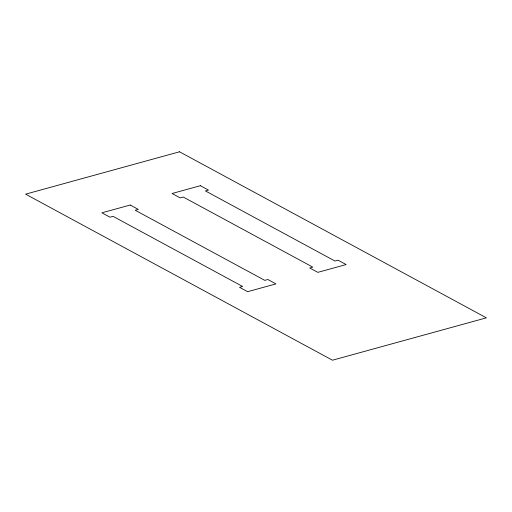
<?xml version="1.0" encoding="UTF-8"?>
<svg xmlns="http://www.w3.org/2000/svg" width="512" height="512" viewBox="0 0 512 512"><rect width="100%" height="100%" fill="white"/><g stroke="black" fill="none" stroke-linecap="round" stroke-linejoin="round"><path stroke-width="0.77" d="M179.514 151.789L25.6 194.163L332.486 360.211L486.4 317.837L179.514 151.789M130.208 205.03L101.888 212.826L109.984 217.203L113.062 216.358L242.618 286.458L239.539 287.302L247.635 291.686L275.955 283.885L267.859 279.507L264.781 280.352L135.226 210.259L138.304 209.408L130.208 205.03M200.39 185.702L172.07 193.504L180.173 197.882L183.251 197.037L312.806 267.136L309.728 267.981L317.824 272.358L346.144 264.563L338.048 260.186L334.97 261.03L205.414 190.931L208.493 190.086L200.39 185.702"/></g></svg>
